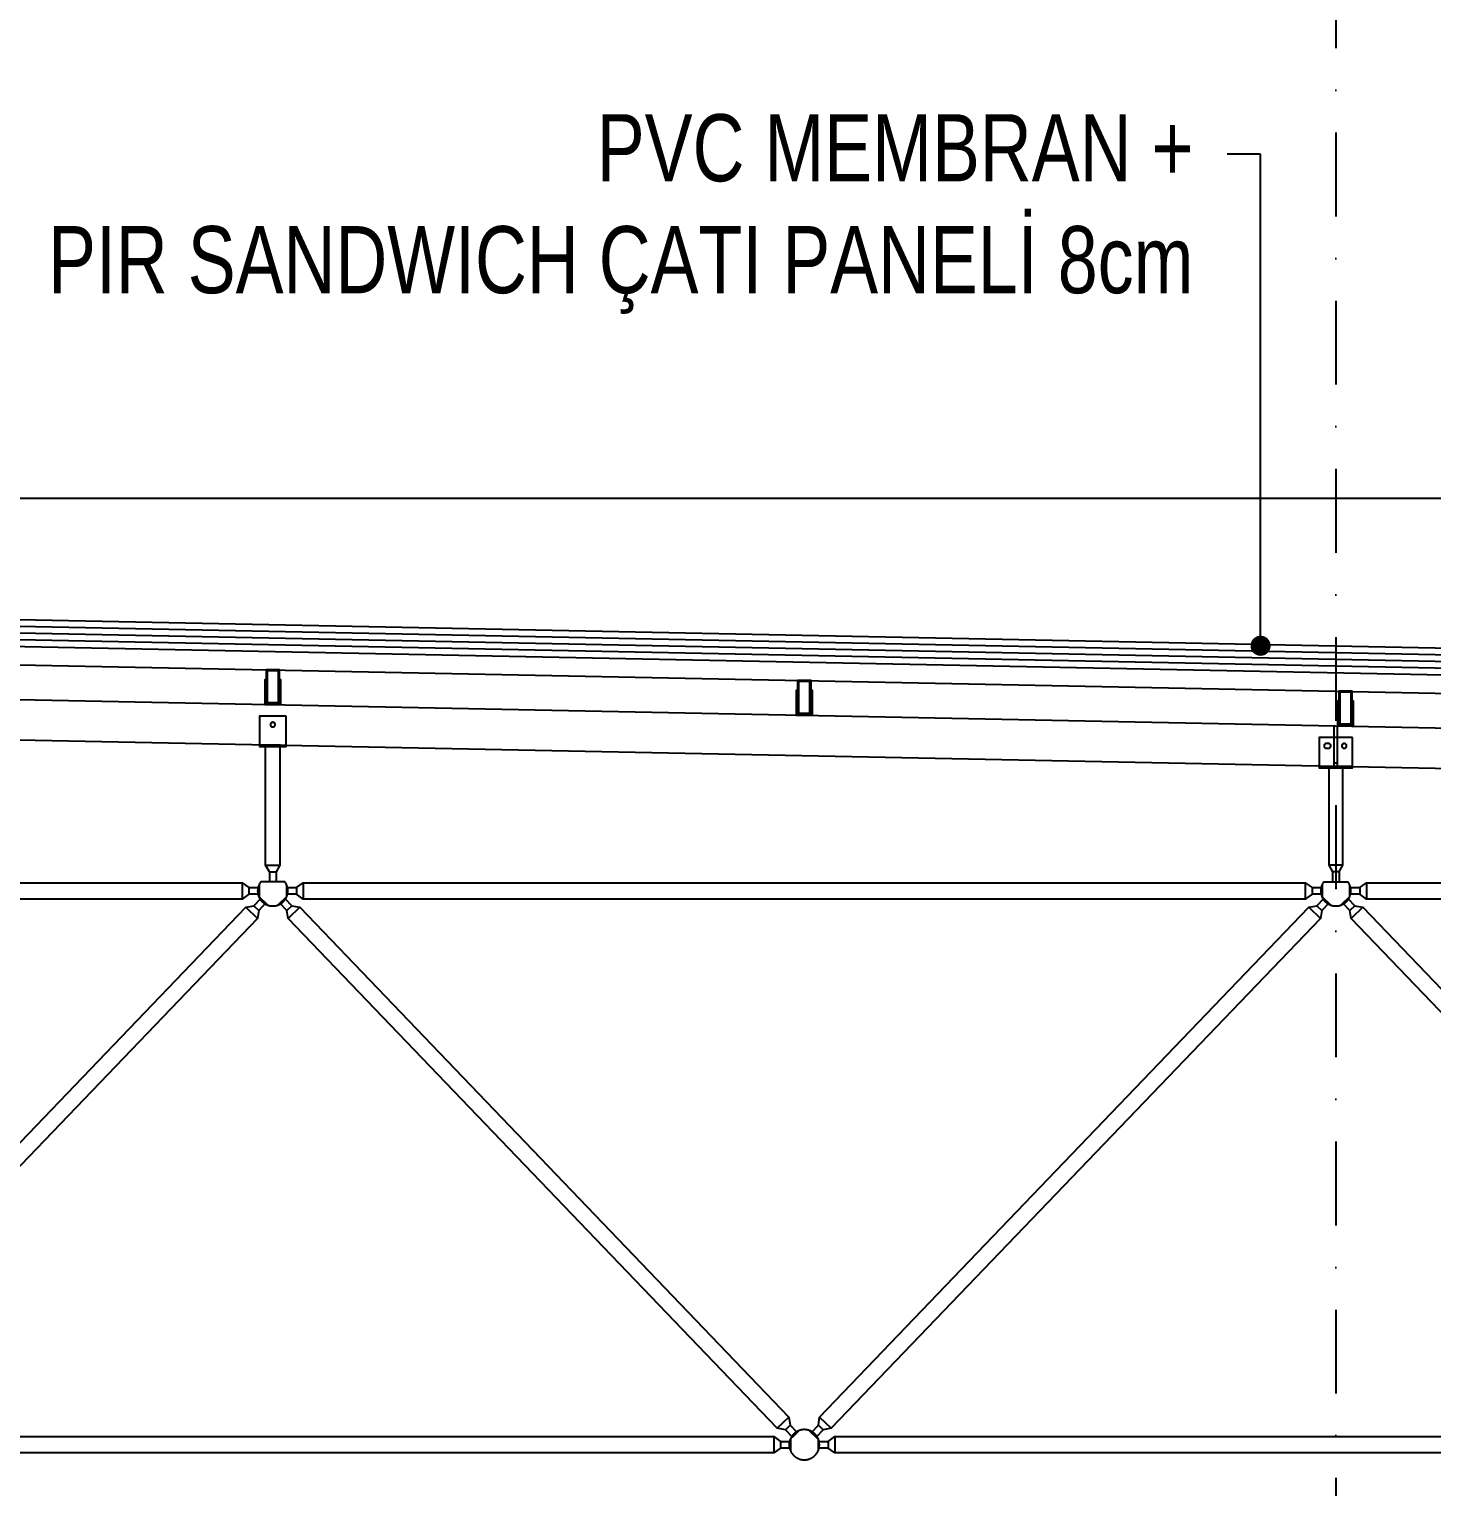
# Model space of a CAD drawing. Header units: centimetres. Extents: x 26569 to 160723, y -3143 to 14565.
# Drawn here: x 96487.8 to 96905.7, y -996.1 to -561.8 of the extents above; entities that cross this region are included whole.
import ezdxf
from ezdxf import colors
from ezdxf.entities.mleader import LeaderData, LeaderLine
from ezdxf.math import Vec2, Vec3

# ---------------------------------------------------------------- set-up
doc = ezdxf.new("R2010")
doc.units = ezdxf.units.CM
doc.header["$LTSCALE"] = 100
doc.linetypes.add('DASHDOT2', pattern=[0.5, 0.25, -0.125, 0, -0.125])
doc.linetypes.add('HIDDEN', pattern=[9.525, 6.35, -3.175])
for name, color, linetype in [('A-ANNO-DIMS', 187, 'Continuous'), ('A-ANNO-GRID', 155, 'DASHDOT2'), ('A-ELEV-01', 255, 'Continuous'), ('A-ELEV-02', 253, 'Continuous'), ('A-WALL-INSL', 249, 'Continuous'), ('A-WALL-SNWPNL', 200, 'Continuous'), ('S-STEL', 3, 'Continuous')]:
    doc.layers.add(name, color=color, linetype=linetype)
doc.styles.add('Fields_100', font='act_simplex.shx', dxfattribs={"width": 0.8, "height": 20})
doc.linetypes.add('BATTING', pattern='A,0.00254,-2.54,[134,ltypeshp.shx,S=2.54,R=0,X=-2.54,Y=0],-5.08,[134,ltypeshp.shx,S=2.54,R=180,X=2.54,Y=0],-2.54', length=10.16254)

# ---------------------------------------------------------------- blocks, each defined once
blk = doc.blocks.new('_Dot')
at = {"color": 0, "linetype": 'ByBlock', "lineweight": -2}
blk.add_line((-0.5, 0), (-1, 0), dxfattribs=at)
at = {"color": 0, "linetype": 'ByBlock', "const_width": 0.5}
blk.add_lwpolyline([(-0.25, 0, 1), (0.25, 0, 1)], format="xyb", close=True, dxfattribs=at)

msp = doc.modelspace()

# ---------------------------------------------------------------- linework, layer by layer
at = {"layer": 'A-ANNO-GRID'}
msp.add_line((96877.1, -91.6), (96877.1, -1660.07), dxfattribs=at)
at = {"layer": 'A-ELEV-01'}
for points in [[(95452.08, -730.52), (98227.08, -786.02)], [(95610.91, -744), (98147.75, -794.74)], [(95610.91, -756), (98147.75, -806.74)], [(96876.58, -772.83), (96876.58, -769.33)], [(96877.58, -772.83), (96877.58, -769.33)]]:
    msp.add_lwpolyline(points, dxfattribs=at)
at = {"layer": 'A-ELEV-01', "linetype": 'HIDDEN', "ltscale": 0.05}
for points in [[(96876.58, -781.31), (96876.58, -772.83)], [(96877.58, -781.34), (96877.58, -772.83)]]:
    msp.add_lwpolyline(points, dxfattribs=at)
at = {"layer": 'A-ELEV-02'}
msp.add_line((92542.48, -701.52), (98361.68, -701.52), dxfattribs=at)
for points in [[(96562.51, -762.69), (96558.31, -762.69), (96558.31, -755.69), (96558.01, -755.69), (96558.01, -762.99), (96562.81, -762.99), (96562.81, -755.69), (96562.51, -755.69)], [(96720.84, -765.85), (96716.64, -765.85), (96716.64, -758.85), (96716.34, -758.85), (96716.34, -766.15), (96721.14, -766.15), (96721.14, -758.85), (96720.84, -758.85)], [(96882.08, -769.03), (96877.88, -769.03), (96877.88, -762.03), (96877.58, -762.03), (96877.58, -769.33), (96882.38, -769.33), (96882.38, -762.03), (96882.08, -762.03)], [(96564.41, -766.49), (96556.41, -766.49), (96556.41, -775.49), (96564.41, -775.49)], [(96561.11, -768.99), (96561.11, -768.98), (96561.11, -768.96), (96561.11, -768.95), (96561.11, -768.93), (96561.1, -768.91), (96561.1, -768.9), (96561.1, -768.88), (96561.1, -768.87), (96561.09, -768.85), (96561.09, -768.83), (96561.09, -768.82), (96561.08, -768.8), (96561.08, -768.78), (96561.07, -768.77), (96561.07, -768.75), (96561.06, -768.74), (96561.05, -768.72), (96561.05, -768.7), (96561.04, -768.69), (96561.03, -768.67), (96561.02, -768.66), (96561.01, -768.64), (96561, -768.62), (96560.99, -768.61), (96560.98, -768.59), (96560.97, -768.58), (96560.96, -768.57), (96560.95, -768.55), (96560.94, -768.54), (96560.93, -768.52), (96560.92, -768.51), (96560.9, -768.5), (96560.89, -768.49), (96560.88, -768.47), (96560.86, -768.46), (96560.85, -768.45), (96560.84, -768.44), (96560.82, -768.43), (96560.81, -768.42), (96560.79, -768.41), (96560.78, -768.4), (96560.76, -768.39), (96560.75, -768.38), (96560.73, -768.37), (96560.71, -768.36), (96560.7, -768.36), (96560.68, -768.35), (96560.67, -768.34), (96560.65, -768.34), (96560.63, -768.33), (96560.62, -768.32), (96560.6, -768.32), (96560.59, -768.32), (96560.57, -768.31), (96560.55, -768.31), (96560.54, -768.3), (96560.52, -768.3), (96560.5, -768.3), (96560.49, -768.3), (96560.47, -768.3), (96560.46, -768.29), (96560.44, -768.29), (96560.42, -768.29), (96560.41, -768.29), (96560.39, -768.29), (96560.38, -768.29), (96560.36, -768.29), (96560.35, -768.3), (96560.33, -768.3), (96560.31, -768.3), (96560.3, -768.3), (96560.28, -768.3), (96560.27, -768.31), (96560.25, -768.31), (96560.23, -768.32), (96560.22, -768.32), (96560.2, -768.32), (96560.18, -768.33), (96560.17, -768.34), (96560.15, -768.34), (96560.14, -768.35), (96560.12, -768.36), (96560.1, -768.36), (96560.09, -768.37), (96560.07, -768.38), (96560.06, -768.39), (96560.04, -768.4), (96560.03, -768.41), (96560.01, -768.42), (96560, -768.43), (96559.98, -768.44), (96559.97, -768.45), (96559.95, -768.46), (96559.94, -768.47), (96559.93, -768.49), (96559.91, -768.5), (96559.9, -768.51), (96559.89, -768.52), (96559.88, -768.54), (96559.87, -768.55), (96559.85, -768.57), (96559.84, -768.58), (96559.83, -768.59), (96559.82, -768.61), (96559.81, -768.62), (96559.8, -768.64), (96559.8, -768.66), (96559.79, -768.67), (96559.78, -768.69), (96559.77, -768.7), (96559.76, -768.72), (96559.76, -768.74), (96559.75, -768.75), (96559.75, -768.77), (96559.74, -768.78), (96559.74, -768.8), (96559.73, -768.82), (96559.73, -768.83), (96559.72, -768.85), (96559.72, -768.87), (96559.72, -768.88), (96559.72, -768.9), (96559.71, -768.91), (96559.71, -768.93), (96559.71, -768.95), (96559.71, -768.96), (96559.71, -768.98), (96559.71, -768.99), (96559.71, -769.01), (96559.71, -769.02), (96559.71, -769.04), (96559.71, -769.06), (96559.71, -769.07), (96559.72, -769.09), (96559.72, -769.1), (96559.72, -769.12), (96559.72, -769.14), (96559.73, -769.15), (96559.73, -769.17), (96559.74, -769.19), (96559.74, -769.2), (96559.75, -769.22), (96559.75, -769.23), (96559.76, -769.25), (96559.76, -769.27), (96559.77, -769.28), (96559.78, -769.3), (96559.79, -769.31), (96559.8, -769.33), (96559.8, -769.35), (96559.81, -769.36), (96559.82, -769.38), (96559.83, -769.39), (96559.84, -769.41), (96559.85, -769.42), (96559.87, -769.43), (96559.88, -769.45), (96559.89, -769.46), (96559.9, -769.47), (96559.91, -769.49), (96559.93, -769.5), (96559.94, -769.51), (96559.95, -769.52), (96559.97, -769.54), (96559.98, -769.55), (96560, -769.56), (96560.01, -769.57), (96560.03, -769.58), (96560.04, -769.59), (96560.06, -769.6), (96560.07, -769.61), (96560.09, -769.61), (96560.1, -769.62), (96560.12, -769.63), (96560.14, -769.64), (96560.15, -769.64), (96560.17, -769.65), (96560.18, -769.66), (96560.2, -769.66), (96560.22, -769.67), (96560.23, -769.67), (96560.25, -769.67), (96560.27, -769.68), (96560.28, -769.68), (96560.3, -769.68), (96560.31, -769.69), (96560.33, -769.69), (96560.35, -769.69), (96560.36, -769.69), (96560.38, -769.69), (96560.39, -769.69), (96560.41, -769.69), (96560.42, -769.69), (96560.44, -769.69), (96560.46, -769.69), (96560.47, -769.69), (96560.49, -769.69), (96560.5, -769.69), (96560.52, -769.68), (96560.54, -769.68), (96560.55, -769.68), (96560.57, -769.67), (96560.59, -769.67), (96560.6, -769.67), (96560.62, -769.66), (96560.63, -769.66), (96560.65, -769.65), (96560.67, -769.64), (96560.68, -769.64), (96560.7, -769.63), (96560.71, -769.62), (96560.73, -769.61), (96560.75, -769.61), (96560.76, -769.6), (96560.78, -769.59), (96560.79, -769.58), (96560.81, -769.57), (96560.82, -769.56), (96560.84, -769.55), (96560.85, -769.54), (96560.86, -769.52), (96560.88, -769.51), (96560.89, -769.5), (96560.9, -769.49), (96560.92, -769.47), (96560.93, -769.46), (96560.94, -769.45), (96560.95, -769.43), (96560.96, -769.42), (96560.97, -769.41), (96560.98, -769.39), (96560.99, -769.38), (96561, -769.36), (96561.01, -769.35), (96561.02, -769.33), (96561.03, -769.31), (96561.04, -769.3), (96561.05, -769.28), (96561.05, -769.27), (96561.06, -769.25), (96561.07, -769.23), (96561.07, -769.22), (96561.08, -769.2), (96561.08, -769.19), (96561.09, -769.17), (96561.09, -769.15), (96561.09, -769.14), (96561.1, -769.12), (96561.1, -769.1), (96561.1, -769.09), (96561.1, -769.07), (96561.11, -769.06), (96561.11, -769.04), (96561.11, -769.02), (96561.11, -769.01)], [(96882.08, -772.83), (96872.08, -772.83), (96872.08, -781.83), (96882.08, -781.83)], [(96880.28, -775.33), (96880.28, -775.31), (96880.27, -775.29), (96880.27, -775.28), (96880.27, -775.26), (96880.27, -775.25), (96880.27, -775.23), (96880.27, -775.21), (96880.26, -775.2), (96880.26, -775.18), (96880.26, -775.17), (96880.25, -775.15), (96880.25, -775.13), (96880.24, -775.12), (96880.24, -775.1), (96880.23, -775.08), (96880.23, -775.07), (96880.22, -775.05), (96880.21, -775.04), (96880.21, -775.02), (96880.2, -775), (96880.19, -774.99), (96880.18, -774.97), (96880.17, -774.96), (96880.16, -774.94), (96880.15, -774.93), (96880.14, -774.91), (96880.13, -774.9), (96880.12, -774.88), (96880.11, -774.87), (96880.1, -774.86), (96880.08, -774.84), (96880.07, -774.83), (96880.06, -774.82), (96880.04, -774.81), (96880.03, -774.79), (96880.02, -774.78), (96880, -774.77), (96879.99, -774.76), (96879.97, -774.75), (96879.96, -774.74), (96879.94, -774.73), (96879.93, -774.72), (96879.91, -774.71), (96879.9, -774.7), (96879.88, -774.7), (96879.87, -774.69), (96879.85, -774.68), (96879.83, -774.68), (96879.82, -774.67), (96879.8, -774.66), (96879.78, -774.66), (96879.77, -774.65), (96879.75, -774.65), (96879.74, -774.64), (96879.72, -774.64), (96879.7, -774.64), (96879.69, -774.63), (96879.67, -774.63), (96879.65, -774.63), (96879.64, -774.63), (96879.62, -774.63), (96879.61, -774.63), (96879.59, -774.63), (96879.58, -774.63), (96879.56, -774.63), (96879.54, -774.63), (96879.53, -774.63), (96879.51, -774.63), (96879.5, -774.63), (96879.48, -774.63), (96879.46, -774.63), (96879.45, -774.64), (96879.43, -774.64), (96879.42, -774.64), (96879.4, -774.65), (96879.38, -774.65), (96879.37, -774.66), (96879.35, -774.66), (96879.33, -774.67), (96879.32, -774.68), (96879.3, -774.68), (96879.29, -774.69), (96879.27, -774.7), (96879.25, -774.7), (96879.24, -774.71), (96879.22, -774.72), (96879.21, -774.73), (96879.19, -774.74), (96879.18, -774.75), (96879.16, -774.76), (96879.15, -774.77), (96879.13, -774.78), (96879.12, -774.79), (96879.11, -774.81), (96879.09, -774.82), (96879.08, -774.83), (96879.07, -774.84), (96879.06, -774.86), (96879.04, -774.87), (96879.03, -774.88), (96879.02, -774.9), (96879.01, -774.91), (96879, -774.93), (96878.99, -774.94), (96878.98, -774.96), (96878.97, -774.97), (96878.96, -774.99), (96878.95, -775), (96878.95, -775.02), (96878.94, -775.04), (96878.93, -775.05), (96878.92, -775.07), (96878.92, -775.08), (96878.91, -775.1), (96878.91, -775.12), (96878.9, -775.13), (96878.9, -775.15), (96878.89, -775.17), (96878.89, -775.18), (96878.89, -775.2), (96878.88, -775.21), (96878.88, -775.23), (96878.88, -775.25), (96878.88, -775.26), (96878.88, -775.28), (96878.88, -775.29), (96878.88, -775.31), (96878.88, -775.33), (96878.88, -775.34), (96878.88, -775.36), (96878.88, -775.37), (96878.88, -775.39), (96878.88, -775.41), (96878.88, -775.42), (96878.88, -775.44), (96878.89, -775.45), (96878.89, -775.47), (96878.89, -775.49), (96878.9, -775.5), (96878.9, -775.52), (96878.91, -775.54), (96878.91, -775.55), (96878.92, -775.57), (96878.92, -775.58), (96878.93, -775.6), (96878.94, -775.62), (96878.95, -775.63), (96878.95, -775.65), (96878.96, -775.66), (96878.97, -775.68), (96878.98, -775.69), (96878.99, -775.71), (96879, -775.72), (96879.01, -775.74), (96879.02, -775.75), (96879.03, -775.77), (96879.04, -775.78), (96879.06, -775.79), (96879.07, -775.81), (96879.08, -775.82), (96879.09, -775.83), (96879.11, -775.85), (96879.12, -775.86), (96879.13, -775.87), (96879.15, -775.88), (96879.16, -775.89), (96879.18, -775.9), (96879.19, -775.91), (96879.21, -775.92), (96879.22, -775.93), (96879.24, -775.94), (96879.25, -775.95), (96879.27, -775.96), (96879.29, -775.96), (96879.3, -775.97), (96879.32, -775.98), (96879.33, -775.98), (96879.35, -775.99), (96879.37, -775.99), (96879.38, -776), (96879.4, -776), (96879.42, -776.01), (96879.43, -776.01), (96879.45, -776.01), (96879.46, -776.02), (96879.48, -776.02), (96879.5, -776.02), (96879.51, -776.02), (96879.53, -776.02), (96879.54, -776.03), (96879.56, -776.03), (96879.58, -776.03), (96879.59, -776.03), (96879.61, -776.03), (96879.62, -776.02), (96879.64, -776.02), (96879.65, -776.02), (96879.67, -776.02), (96879.69, -776.02), (96879.7, -776.01), (96879.72, -776.01), (96879.74, -776.01), (96879.75, -776), (96879.77, -776), (96879.78, -775.99), (96879.8, -775.99), (96879.82, -775.98), (96879.83, -775.98), (96879.85, -775.97), (96879.87, -775.96), (96879.88, -775.96), (96879.9, -775.95), (96879.91, -775.94), (96879.93, -775.93), (96879.94, -775.92), (96879.96, -775.91), (96879.97, -775.9), (96879.99, -775.89), (96880, -775.88), (96880.02, -775.87), (96880.03, -775.86), (96880.04, -775.85), (96880.06, -775.83), (96880.07, -775.82), (96880.08, -775.81), (96880.1, -775.79), (96880.11, -775.78), (96880.12, -775.77), (96880.13, -775.75), (96880.14, -775.74), (96880.15, -775.72), (96880.16, -775.71), (96880.17, -775.69), (96880.18, -775.68), (96880.19, -775.66), (96880.2, -775.65), (96880.21, -775.63), (96880.21, -775.62), (96880.22, -775.6), (96880.23, -775.58), (96880.23, -775.57), (96880.24, -775.55), (96880.24, -775.54), (96880.25, -775.52), (96880.25, -775.5), (96880.26, -775.49), (96880.26, -775.47), (96880.26, -775.45), (96880.27, -775.44), (96880.27, -775.42), (96880.27, -775.41), (96880.27, -775.39), (96880.27, -775.37), (96880.27, -775.36), (96880.28, -775.34)], [(96563.97, -820.79), (96566.05, -822.95), (96568.45, -823.42), (96714.18, -975.28), (96714.55, -977.71), (96716.63, -979.87), (96715.18, -981.26), (96713.1, -979.09), (96710.7, -978.63), (96564.97, -826.76), (96564.6, -824.34), (96562.53, -822.17)], [(96720.86, -979.87), (96722.94, -977.71), (96723.3, -975.28), (96869.03, -823.42), (96871.44, -822.95), (96873.52, -820.79), (96874.96, -822.17), (96872.88, -824.34), (96872.52, -826.76), (96726.79, -978.63), (96724.38, -979.09), (96722.3, -981.26)], [(96880.64, -820.79), (96882.71, -822.95), (96885.12, -823.42), (97030.85, -975.28), (97031.21, -977.71), (97033.29, -979.87), (97031.85, -981.26), (97029.77, -979.09), (97027.37, -978.63), (96881.63, -826.76), (96881.27, -824.34), (96879.19, -822.17)], [(96723.24, -983.52), (96723.24, -983.42), (96723.24, -983.32), (96723.23, -983.22), (96723.22, -983.12), (96723.21, -983.01), (96723.2, -982.91), (96723.19, -982.81), (96723.17, -982.7), (96723.15, -982.6), (96723.12, -982.49), (96723.1, -982.39), (96723.07, -982.28), (96723.04, -982.18), (96723, -982.07), (96722.97, -981.97), (96722.93, -981.87), (96722.88, -981.76), (96722.84, -981.66), (96722.79, -981.56), (96722.74, -981.45), (96722.69, -981.35), (96722.63, -981.25), (96722.57, -981.16), (96722.51, -981.06), (96722.44, -980.96), (96722.38, -980.87), (96722.31, -980.78), (96722.24, -980.69), (96722.16, -980.6), (96722.08, -980.51), (96722.01, -980.42), (96721.92, -980.34), (96721.84, -980.26), (96721.76, -980.18), (96721.67, -980.1), (96721.58, -980.03), (96721.49, -979.96), (96721.39, -979.89), (96721.3, -979.82), (96721.2, -979.75), (96721.11, -979.69), (96721.01, -979.63), (96720.91, -979.58), (96720.81, -979.52), (96720.71, -979.47), (96720.61, -979.43), (96720.5, -979.38), (96720.4, -979.34), (96720.29, -979.3), (96720.19, -979.26), (96720.09, -979.23), (96719.98, -979.2), (96719.88, -979.17), (96719.77, -979.14), (96719.67, -979.12), (96719.56, -979.1), (96719.46, -979.08), (96719.35, -979.06), (96719.25, -979.05), (96719.15, -979.04), (96719.04, -979.03), (96718.94, -979.03), (96718.84, -979.02), (96718.74, -979.02), (96718.64, -979.02), (96718.54, -979.03), (96718.44, -979.03), (96718.34, -979.04), (96718.24, -979.05), (96718.13, -979.06), (96718.03, -979.08), (96717.92, -979.1), (96717.82, -979.12), (96717.71, -979.14), (96717.61, -979.17), (96717.5, -979.2), (96717.4, -979.23), (96717.29, -979.26), (96717.19, -979.3), (96717.09, -979.34), (96716.98, -979.38), (96716.88, -979.43), (96716.78, -979.47), (96716.68, -979.52), (96716.57, -979.58), (96716.48, -979.63), (96716.38, -979.69), (96716.28, -979.75), (96716.18, -979.82), (96716.09, -979.89), (96716, -979.96), (96715.91, -980.03), (96715.82, -980.1), (96715.73, -980.18), (96715.64, -980.26), (96715.56, -980.34), (96715.48, -980.42), (96715.4, -980.51), (96715.32, -980.6), (96715.25, -980.69), (96715.18, -980.78), (96715.11, -980.87), (96715.04, -980.96), (96714.98, -981.06), (96714.91, -981.16), (96714.86, -981.25), (96714.8, -981.35), (96714.75, -981.45), (96714.69, -981.56), (96714.65, -981.66), (96714.6, -981.76), (96714.56, -981.87), (96714.52, -981.97), (96714.48, -982.07), (96714.45, -982.18), (96714.42, -982.28), (96714.39, -982.39), (96714.36, -982.49), (96714.34, -982.6), (96714.32, -982.7), (96714.3, -982.81), (96714.28, -982.91), (96714.27, -983.01), (96714.26, -983.12), (96714.25, -983.22), (96714.25, -983.32), (96714.24, -983.42), (96714.24, -983.52), (96714.24, -983.62), (96714.25, -983.72), (96714.25, -983.82), (96714.26, -983.93), (96714.27, -984.03), (96714.28, -984.13), (96714.3, -984.24), (96714.32, -984.34), (96714.34, -984.44), (96714.36, -984.55), (96714.39, -984.65), (96714.42, -984.76), (96714.45, -984.86), (96714.48, -984.97), (96714.52, -985.07), (96714.56, -985.18), (96714.6, -985.28), (96714.65, -985.38), (96714.69, -985.49), (96714.75, -985.59), (96714.8, -985.69), (96714.86, -985.79), (96714.91, -985.89), (96714.98, -985.98), (96715.04, -986.08), (96715.11, -986.17), (96715.18, -986.27), (96715.25, -986.36), (96715.32, -986.45), (96715.4, -986.53), (96715.48, -986.62), (96715.56, -986.7), (96715.64, -986.78), (96715.73, -986.86), (96715.82, -986.94), (96715.91, -987.02), (96716, -987.09), (96716.09, -987.16), (96716.18, -987.22), (96716.28, -987.29), (96716.38, -987.35), (96716.48, -987.41), (96716.57, -987.47), (96716.68, -987.52), (96716.78, -987.57), (96716.88, -987.62), (96716.98, -987.66), (96717.09, -987.71), (96717.19, -987.75), (96717.29, -987.78), (96717.4, -987.82), (96717.5, -987.85), (96717.61, -987.88), (96717.71, -987.9), (96717.82, -987.93), (96717.92, -987.95), (96718.03, -987.96), (96718.13, -987.98), (96718.24, -987.99), (96718.34, -988), (96718.44, -988.01), (96718.54, -988.02), (96718.64, -988.02), (96718.74, -988.02), (96718.84, -988.02), (96718.94, -988.02), (96719.04, -988.01), (96719.15, -988), (96719.25, -987.99), (96719.35, -987.98), (96719.46, -987.96), (96719.56, -987.95), (96719.67, -987.93), (96719.77, -987.9), (96719.88, -987.88), (96719.98, -987.85), (96720.09, -987.82), (96720.19, -987.78), (96720.29, -987.75), (96720.4, -987.71), (96720.5, -987.66), (96720.61, -987.62), (96720.71, -987.57), (96720.81, -987.52), (96720.91, -987.47), (96721.01, -987.41), (96721.11, -987.35), (96721.2, -987.29), (96721.3, -987.22), (96721.39, -987.16), (96721.49, -987.09), (96721.58, -987.02), (96721.67, -986.94), (96721.76, -986.86), (96721.84, -986.78), (96721.92, -986.7), (96722.01, -986.62), (96722.08, -986.53), (96722.16, -986.45), (96722.24, -986.36), (96722.31, -986.27), (96722.38, -986.17), (96722.44, -986.08), (96722.51, -985.98), (96722.57, -985.89), (96722.63, -985.79), (96722.69, -985.69), (96722.74, -985.59), (96722.79, -985.49), (96722.84, -985.38), (96722.88, -985.28), (96722.93, -985.18), (96722.97, -985.07), (96723, -984.97), (96723.04, -984.86), (96723.07, -984.76), (96723.1, -984.65), (96723.12, -984.55), (96723.15, -984.44), (96723.17, -984.34), (96723.19, -984.24), (96723.2, -984.13), (96723.21, -984.03), (96723.22, -983.93), (96723.23, -983.82), (96723.24, -983.72), (96723.24, -983.62)]]:
    msp.add_lwpolyline(points, close=True, dxfattribs=at)
for points in [[(96558.01, -756.99), (96558.31, -756.99)], [(96558.01, -758.39), (96558.31, -758.39)], [(96562.51, -756.99), (96562.81, -756.99)], [(96562.51, -758.39), (96562.81, -758.39)], [(96716.34, -760.15), (96716.64, -760.15)], [(96716.34, -761.55), (96716.64, -761.55)], [(96720.84, -760.15), (96721.14, -760.15)], [(96720.84, -761.55), (96721.14, -761.55)], [(96877.58, -763.33), (96877.88, -763.33)], [(96882.08, -763.33), (96882.38, -763.33)], [(96877.58, -764.73), (96877.88, -764.73)], [(96882.08, -764.73), (96882.38, -764.73)], [(96558.29, -810.82), (96558.29, -775.49)], [(96562.53, -775.49), (96562.53, -810.82)], [(96874.28, -774.63), (96874.26, -774.63), (96874.24, -774.63), (96874.23, -774.63), (96874.21, -774.63), (96874.2, -774.63), (96874.18, -774.63), (96874.16, -774.63), (96874.15, -774.64), (96874.13, -774.64), (96874.12, -774.64), (96874.1, -774.65), (96874.08, -774.65), (96874.07, -774.66), (96874.05, -774.66), (96874.03, -774.67), (96874.02, -774.68), (96874, -774.68), (96873.99, -774.69), (96873.97, -774.7), (96873.95, -774.7), (96873.94, -774.71), (96873.92, -774.72), (96873.91, -774.73), (96873.89, -774.74), (96873.88, -774.75), (96873.86, -774.76), (96873.85, -774.77), (96873.83, -774.78), (96873.82, -774.79), (96873.81, -774.81), (96873.79, -774.82), (96873.78, -774.83), (96873.77, -774.84), (96873.76, -774.86), (96873.74, -774.87), (96873.73, -774.88), (96873.72, -774.9), (96873.71, -774.91), (96873.7, -774.93), (96873.69, -774.94), (96873.68, -774.96), (96873.67, -774.97), (96873.66, -774.99), (96873.65, -775), (96873.65, -775.02), (96873.64, -775.04), (96873.63, -775.05), (96873.62, -775.07), (96873.62, -775.08), (96873.61, -775.1), (96873.61, -775.12), (96873.6, -775.13), (96873.6, -775.15), (96873.59, -775.17), (96873.59, -775.18), (96873.59, -775.2), (96873.58, -775.21), (96873.58, -775.23), (96873.58, -775.25), (96873.58, -775.26), (96873.58, -775.28), (96873.58, -775.29), (96873.58, -775.31), (96873.58, -775.33), (96873.58, -775.34), (96873.58, -775.36), (96873.58, -775.37), (96873.58, -775.39), (96873.58, -775.41), (96873.58, -775.42), (96873.58, -775.44), (96873.59, -775.45), (96873.59, -775.47), (96873.59, -775.49), (96873.6, -775.5), (96873.6, -775.52), (96873.61, -775.54), (96873.61, -775.55), (96873.62, -775.57), (96873.62, -775.58), (96873.63, -775.6), (96873.64, -775.62), (96873.65, -775.63), (96873.65, -775.65), (96873.66, -775.66), (96873.67, -775.68), (96873.68, -775.69), (96873.69, -775.71), (96873.7, -775.72), (96873.71, -775.74), (96873.72, -775.75), (96873.73, -775.77), (96873.74, -775.78), (96873.76, -775.79), (96873.77, -775.81), (96873.78, -775.82), (96873.79, -775.83), (96873.81, -775.85), (96873.82, -775.86), (96873.83, -775.87), (96873.85, -775.88), (96873.86, -775.89), (96873.88, -775.9), (96873.89, -775.91), (96873.91, -775.92), (96873.92, -775.93), (96873.94, -775.94), (96873.95, -775.95), (96873.97, -775.96), (96873.99, -775.96), (96874, -775.97), (96874.02, -775.98), (96874.03, -775.98), (96874.05, -775.99), (96874.07, -775.99), (96874.08, -776), (96874.1, -776), (96874.12, -776.01), (96874.13, -776.01), (96874.15, -776.01), (96874.16, -776.02), (96874.18, -776.02), (96874.2, -776.02), (96874.21, -776.02), (96874.23, -776.02), (96874.24, -776.03), (96874.26, -776.03), (96874.28, -776.03)], [(96874.88, -774.63), (96874.28, -774.63)], [(96874.28, -776.03), (96874.88, -776.03)], [(96874.88, -776.03), (96874.89, -776.03), (96874.91, -776.03), (96874.92, -776.02), (96874.94, -776.02), (96874.95, -776.02), (96874.97, -776.02), (96874.99, -776.02), (96875, -776.01), (96875.02, -776.01), (96875.04, -776.01), (96875.05, -776), (96875.07, -776), (96875.08, -775.99), (96875.1, -775.99), (96875.12, -775.98), (96875.13, -775.98), (96875.15, -775.97), (96875.17, -775.96), (96875.18, -775.96), (96875.2, -775.95), (96875.21, -775.94), (96875.23, -775.93), (96875.24, -775.92), (96875.26, -775.91), (96875.27, -775.9), (96875.29, -775.89), (96875.3, -775.88), (96875.32, -775.87), (96875.33, -775.86), (96875.34, -775.85), (96875.36, -775.83), (96875.37, -775.82), (96875.38, -775.81), (96875.4, -775.79), (96875.41, -775.78), (96875.42, -775.77), (96875.43, -775.75), (96875.44, -775.74), (96875.45, -775.72), (96875.46, -775.71), (96875.47, -775.69), (96875.48, -775.68), (96875.49, -775.66), (96875.5, -775.65), (96875.51, -775.63), (96875.51, -775.62), (96875.52, -775.6), (96875.53, -775.58), (96875.53, -775.57), (96875.54, -775.55), (96875.54, -775.54), (96875.55, -775.52), (96875.55, -775.5), (96875.56, -775.49), (96875.56, -775.47), (96875.56, -775.45), (96875.57, -775.44), (96875.57, -775.42), (96875.57, -775.41), (96875.57, -775.39), (96875.57, -775.37), (96875.57, -775.36), (96875.58, -775.34), (96875.58, -775.33), (96875.58, -775.31), (96875.57, -775.29), (96875.57, -775.28), (96875.57, -775.26), (96875.57, -775.25), (96875.57, -775.23), (96875.57, -775.21), (96875.56, -775.2), (96875.56, -775.18), (96875.56, -775.17), (96875.55, -775.15), (96875.55, -775.13), (96875.54, -775.12), (96875.54, -775.1), (96875.53, -775.08), (96875.53, -775.07), (96875.52, -775.05), (96875.51, -775.04), (96875.51, -775.02), (96875.5, -775), (96875.49, -774.99), (96875.48, -774.97), (96875.47, -774.96), (96875.46, -774.94), (96875.45, -774.93), (96875.44, -774.91), (96875.43, -774.9), (96875.42, -774.88), (96875.41, -774.87), (96875.4, -774.86), (96875.38, -774.84), (96875.37, -774.83), (96875.36, -774.82), (96875.34, -774.81), (96875.33, -774.79), (96875.32, -774.78), (96875.3, -774.77), (96875.29, -774.76), (96875.27, -774.75), (96875.26, -774.74), (96875.24, -774.73), (96875.23, -774.72), (96875.21, -774.71), (96875.2, -774.7), (96875.18, -774.7), (96875.17, -774.69), (96875.15, -774.68), (96875.13, -774.68), (96875.12, -774.67), (96875.1, -774.66), (96875.08, -774.66), (96875.07, -774.65), (96875.05, -774.65), (96875.04, -774.64), (96875.02, -774.64), (96875, -774.64), (96874.99, -774.63), (96874.97, -774.63), (96874.95, -774.63), (96874.94, -774.63), (96874.92, -774.63), (96874.91, -774.63), (96874.89, -774.63), (96874.88, -774.63)], [(96874.96, -781.83), (96874.96, -810.82)], [(96879.2, -810.82), (96879.2, -781.83)], [(96559.41, -812.82), (96558.29, -810.82)], [(96558.29, -810.82), (96562.53, -810.82)], [(96562.53, -810.82), (96561.41, -812.82)], [(96874.96, -810.82), (96876.08, -812.82)], [(96879.2, -810.82), (96874.96, -810.82)], [(96878.08, -812.82), (96879.2, -810.82)], [(96247.84, -817.52), (96250.84, -817.52), (96252.84, -816.11), (96551.31, -816.11), (96553.31, -817.52), (96556.31, -817.52)], [(96551.31, -816.11), (96551.31, -820.94)], [(96556.81, -815.82), (96556.72, -815.94), (96556.64, -816.07), (96556.56, -816.19), (96556.48, -816.33), (96556.41, -816.46), (96556.34, -816.6), (96556.28, -816.74), (96556.22, -816.89), (96556.16, -817.03), (96556.14, -817.11), (96556.11, -817.18), (96556.09, -817.26), (96556.07, -817.33), (96556.05, -817.41), (96556.03, -817.49), (96556.01, -817.57), (96556, -817.64), (96555.98, -817.72), (96555.97, -817.8), (96555.96, -817.88), (96555.94, -817.96), (96555.94, -818.04), (96555.93, -818.12), (96555.92, -818.2), (96555.92, -818.28), (96555.91, -818.36), (96555.91, -818.44), (96555.91, -818.52), (96555.91, -818.6), (96555.91, -818.68), (96555.92, -818.75), (96555.92, -818.83), (96555.93, -818.91), (96555.93, -818.99), (96555.94, -819.07), (96555.95, -819.15), (96555.96, -819.23), (96555.99, -819.38), (96556.02, -819.53), (96556.06, -819.68), (96556.1, -819.83), (96556.15, -819.98), (96556.2, -820.12), (96556.26, -820.26), (96556.32, -820.4), (96556.38, -820.53), (96556.45, -820.67), (96556.53, -820.8), (96556.6, -820.93), (96556.69, -821.05), (96556.78, -821.18), (96556.87, -821.3), (96556.97, -821.42), (96557.07, -821.54), (96557.18, -821.65), (96557.23, -821.71), (96557.29, -821.77), (96557.35, -821.82), (96557.41, -821.87), (96557.47, -821.93), (96557.53, -821.98), (96557.59, -822.03), (96557.65, -822.08), (96557.71, -822.12), (96557.78, -822.17), (96557.84, -822.22), (96557.91, -822.26), (96557.98, -822.31), (96558.04, -822.35), (96558.11, -822.39), (96558.18, -822.43), (96558.25, -822.47), (96558.32, -822.51), (96558.39, -822.54), (96558.46, -822.58), (96558.54, -822.61), (96558.61, -822.65), (96558.68, -822.68), (96558.75, -822.71), (96558.83, -822.73), (96558.9, -822.76), (96558.98, -822.79), (96559.05, -822.81), (96559.2, -822.86), (96559.35, -822.9), (96559.51, -822.93), (96559.66, -822.96), (96559.81, -822.98), (96559.96, -823), (96560.11, -823.01), (96560.26, -823.02), (96560.41, -823.02), (96560.56, -823.02), (96560.71, -823.01), (96560.86, -823), (96561.01, -822.98), (96561.16, -822.96), (96561.31, -822.93), (96561.46, -822.9), (96561.62, -822.86), (96561.77, -822.81), (96561.84, -822.79), (96561.92, -822.76), (96561.99, -822.73), (96562.06, -822.71), (96562.14, -822.68), (96562.21, -822.65), (96562.28, -822.61), (96562.35, -822.58), (96562.43, -822.54), (96562.5, -822.51), (96562.57, -822.47), (96562.64, -822.43), (96562.71, -822.39), (96562.77, -822.35), (96562.84, -822.31), (96562.91, -822.26), (96562.98, -822.22), (96563.04, -822.17), (96563.1, -822.12), (96563.17, -822.08), (96563.23, -822.03), (96563.29, -821.98), (96563.35, -821.93), (96563.41, -821.87), (96563.47, -821.82), (96563.53, -821.77), (96563.58, -821.71), (96563.64, -821.65), (96563.75, -821.54), (96563.85, -821.42), (96563.95, -821.3), (96564.04, -821.18), (96564.13, -821.05), (96564.21, -820.93), (96564.29, -820.8), (96564.37, -820.67), (96564.43, -820.53), (96564.5, -820.4), (96564.56, -820.26), (96564.61, -820.12), (96564.67, -819.98), (96564.71, -819.83), (96564.76, -819.68), (96564.79, -819.53), (96564.83, -819.38), (96564.85, -819.23), (96564.87, -819.15), (96564.88, -819.07), (96564.88, -818.99), (96564.89, -818.91), (96564.9, -818.83), (96564.9, -818.75), (96564.91, -818.68), (96564.91, -818.6), (96564.91, -818.52), (96564.91, -818.44), (96564.91, -818.36), (96564.9, -818.28), (96564.9, -818.2), (96564.89, -818.12), (96564.88, -818.04), (96564.87, -817.96), (96564.86, -817.88), (96564.85, -817.8), (96564.84, -817.72), (96564.82, -817.64), (96564.81, -817.57), (96564.79, -817.49), (96564.77, -817.41), (96564.75, -817.33), (96564.73, -817.26), (96564.71, -817.18), (96564.68, -817.11), (96564.66, -817.03), (96564.6, -816.89), (96564.54, -816.74), (96564.48, -816.6), (96564.41, -816.46), (96564.34, -816.33), (96564.26, -816.19), (96564.18, -816.07), (96564.1, -815.94), (96564.01, -815.82)], [(96564.01, -815.82), (96556.81, -815.82)], [(96559.41, -812.82), (96559.41, -815.82)], [(96559.41, -812.82), (96561.41, -812.82)], [(96561.41, -812.82), (96561.41, -815.82)], [(96564.51, -817.52), (96567.51, -817.52), (96569.51, -816.11), (96867.98, -816.11), (96869.98, -817.52), (96872.98, -817.52)], [(96569.51, -816.11), (96569.51, -820.94)], [(96867.98, -816.11), (96867.98, -820.94)], [(96873.48, -815.82), (96873.39, -815.94), (96873.3, -816.07), (96873.22, -816.19), (96873.15, -816.33), (96873.08, -816.46), (96873.01, -816.6), (96872.94, -816.74), (96872.88, -816.89), (96872.83, -817.03), (96872.8, -817.11), (96872.78, -817.18), (96872.76, -817.26), (96872.74, -817.33), (96872.71, -817.41), (96872.7, -817.49), (96872.68, -817.57), (96872.66, -817.64), (96872.65, -817.72), (96872.63, -817.8), (96872.62, -817.88), (96872.61, -817.96), (96872.6, -818.04), (96872.59, -818.12), (96872.59, -818.2), (96872.58, -818.28), (96872.58, -818.36), (96872.58, -818.44), (96872.58, -818.52), (96872.58, -818.6), (96872.58, -818.68), (96872.58, -818.75), (96872.59, -818.83), (96872.59, -818.91), (96872.6, -818.99), (96872.61, -819.07), (96872.62, -819.15), (96872.63, -819.23), (96872.66, -819.38), (96872.69, -819.53), (96872.73, -819.68), (96872.77, -819.83), (96872.82, -819.98), (96872.87, -820.12), (96872.93, -820.26), (96872.99, -820.4), (96873.05, -820.53), (96873.12, -820.67), (96873.19, -820.8), (96873.27, -820.93), (96873.35, -821.05), (96873.44, -821.18), (96873.54, -821.3), (96873.63, -821.42), (96873.74, -821.54), (96873.84, -821.65), (96873.9, -821.71), (96873.96, -821.77), (96874.01, -821.82), (96874.07, -821.87), (96874.13, -821.93), (96874.19, -821.98), (96874.25, -822.03), (96874.32, -822.08), (96874.38, -822.12), (96874.44, -822.17), (96874.51, -822.22), (96874.58, -822.26), (96874.64, -822.31), (96874.71, -822.35), (96874.78, -822.39), (96874.85, -822.43), (96874.92, -822.47), (96874.99, -822.51), (96875.06, -822.54), (96875.13, -822.58), (96875.2, -822.61), (96875.27, -822.65), (96875.35, -822.68), (96875.42, -822.71), (96875.5, -822.73), (96875.57, -822.76), (96875.64, -822.79), (96875.72, -822.81), (96875.87, -822.86), (96876.02, -822.9), (96876.17, -822.93), (96876.32, -822.96), (96876.48, -822.98), (96876.63, -823), (96876.78, -823.01), (96876.93, -823.02), (96877.08, -823.02), (96877.22, -823.02), (96877.37, -823.01), (96877.52, -823), (96877.68, -822.98), (96877.83, -822.96), (96877.98, -822.93), (96878.13, -822.9), (96878.28, -822.86), (96878.43, -822.81), (96878.51, -822.79), (96878.58, -822.76), (96878.66, -822.73), (96878.73, -822.71), (96878.8, -822.68), (96878.88, -822.65), (96878.95, -822.61), (96879.02, -822.58), (96879.09, -822.54), (96879.16, -822.51), (96879.23, -822.47), (96879.3, -822.43), (96879.37, -822.39), (96879.44, -822.35), (96879.51, -822.31), (96879.58, -822.26), (96879.64, -822.22), (96879.71, -822.17), (96879.77, -822.12), (96879.83, -822.08), (96879.9, -822.03), (96879.96, -821.98), (96880.02, -821.93), (96880.08, -821.87), (96880.14, -821.82), (96880.19, -821.77), (96880.25, -821.71), (96880.31, -821.65), (96880.41, -821.54), (96880.52, -821.42), (96880.61, -821.3), (96880.71, -821.18), (96880.8, -821.05), (96880.88, -820.93), (96880.96, -820.8), (96881.03, -820.67), (96881.1, -820.53), (96881.16, -820.4), (96881.23, -820.26), (96881.28, -820.12), (96881.33, -819.98), (96881.38, -819.83), (96881.42, -819.68), (96881.46, -819.53), (96881.49, -819.38), (96881.52, -819.23), (96881.53, -819.15), (96881.54, -819.07), (96881.55, -818.99), (96881.56, -818.91), (96881.56, -818.83), (96881.57, -818.75), (96881.57, -818.68), (96881.58, -818.6), (96881.58, -818.52), (96881.57, -818.44), (96881.57, -818.36), (96881.57, -818.28), (96881.56, -818.2), (96881.56, -818.12), (96881.55, -818.04), (96881.54, -817.96), (96881.53, -817.88), (96881.52, -817.8), (96881.5, -817.72), (96881.49, -817.64), (96881.47, -817.57), (96881.46, -817.49), (96881.44, -817.41), (96881.42, -817.33), (96881.39, -817.26), (96881.37, -817.18), (96881.35, -817.11), (96881.32, -817.03), (96881.27, -816.89), (96881.21, -816.74), (96881.14, -816.6), (96881.08, -816.46), (96881, -816.33), (96880.93, -816.19), (96880.85, -816.07), (96880.76, -815.94), (96880.68, -815.82)], [(96873.48, -815.82), (96880.68, -815.82)], [(96876.08, -812.82), (96876.08, -815.82)], [(96878.08, -812.82), (96876.08, -812.82)], [(96878.08, -812.82), (96878.08, -815.82)], [(96881.18, -817.52), (96884.18, -817.52), (96886.18, -816.11), (97184.64, -816.11), (97186.64, -817.52), (97189.64, -817.52)], [(96886.18, -816.11), (96886.18, -820.94)], [(96556.31, -819.52), (96553.31, -819.52), (96551.31, -820.94), (96252.84, -820.94), (96250.84, -819.52), (96247.84, -819.52)], [(96553.31, -817.52), (96553.31, -819.52)], [(96556.23, -820.2), (96558.91, -822.76)], [(96556.31, -816.67), (96556.31, -820.38)], [(96564.59, -820.2), (96561.91, -822.76)], [(96564.51, -816.67), (96564.51, -820.38)], [(96872.98, -819.52), (96869.98, -819.52), (96867.98, -820.94), (96569.51, -820.94), (96567.51, -819.52), (96564.51, -819.52)], [(96567.51, -817.52), (96567.51, -819.52)], [(96869.98, -817.52), (96869.98, -819.52)], [(96872.9, -820.2), (96875.58, -822.76)], [(96872.98, -816.67), (96872.98, -820.38)], [(96881.25, -820.2), (96878.58, -822.76)], [(96881.18, -816.67), (96881.18, -820.38)], [(97189.64, -819.52), (97186.64, -819.52), (97184.64, -820.94), (96886.18, -820.94), (96884.18, -819.52), (96881.18, -819.52)], [(96884.18, -817.52), (96884.18, -819.52)], [(96558.29, -822.17), (96556.21, -824.34), (96555.85, -826.76), (96410.12, -978.63), (96407.71, -979.09), (96405.64, -981.26), (96404.19, -979.87), (96406.27, -977.71), (96406.63, -975.28), (96552.37, -823.42), (96554.77, -822.95), (96556.85, -820.79)], [(96552.37, -823.42), (96555.85, -826.76)], [(96554.77, -822.95), (96556.21, -824.34)], [(96566.05, -822.95), (96564.6, -824.34)], [(96568.45, -823.42), (96564.97, -826.76)], [(96869.03, -823.42), (96872.52, -826.76)], [(96871.44, -822.95), (96872.88, -824.34)], [(96882.71, -822.95), (96881.27, -824.34)], [(96885.12, -823.42), (96881.63, -826.76)], [(96714.18, -975.28), (96710.7, -978.63)], [(96723.3, -975.28), (96726.79, -978.63)], [(96406.18, -982.52), (96409.18, -982.52), (96411.18, -981.11), (96709.64, -981.11), (96711.64, -982.52), (96714.64, -982.52)], [(96709.64, -981.11), (96709.64, -985.94)], [(96714.55, -977.71), (96713.1, -979.09)], [(96717.24, -979.28), (96714.57, -981.85)], [(96720.24, -979.28), (96722.92, -981.85)], [(96722.84, -982.52), (96725.84, -982.52), (96727.84, -981.11), (97026.31, -981.11), (97028.31, -982.52), (97031.31, -982.52)], [(96722.94, -977.71), (96724.38, -979.09)], [(96727.84, -981.11), (96727.84, -985.94)], [(96714.64, -984.52), (96711.64, -984.52), (96709.64, -985.94), (96411.18, -985.94), (96409.18, -984.52), (96406.18, -984.52)], [(96711.64, -982.52), (96711.64, -984.52)], [(96714.64, -981.67), (96714.64, -985.38)], [(96722.84, -981.67), (96722.84, -985.38)], [(97031.31, -984.52), (97028.31, -984.52), (97026.31, -985.94), (96727.84, -985.94), (96725.84, -984.52), (96722.84, -984.52)], [(96725.84, -982.52), (96725.84, -984.52)]]:
    msp.add_lwpolyline(points, dxfattribs=at)
at = {"layer": 'A-ELEV-02', "linetype": 'HIDDEN', "ltscale": 0.01}
msp.add_lwpolyline([(96556.41, -774.99), (96564.41, -774.99)], dxfattribs=at)
at = {"layer": 'A-ELEV-02', "linetype": 'HIDDEN', "ltscale": 0.1}
msp.add_lwpolyline([(96872.08, -781.33), (96882.08, -781.33)], dxfattribs=at)
at = {"layer": 'A-WALL-INSL', "linetype": 'BATTING', "ltscale": 0.002}
for points in [[(95452.2, -719.02), (98227.12, -774.52)], [(95452.12, -723.02), (98227.12, -778.52)]]:
    msp.add_lwpolyline(points, dxfattribs=at)
at = {"layer": 'A-WALL-INSL'}
for points in [[(95452.24, -717.02), (98227.08, -772.52)], [(95452.16, -721.02), (98227.08, -776.52)]]:
    msp.add_lwpolyline(points, dxfattribs=at)
at = {"layer": 'A-WALL-SNWPNL', "ltscale": 100}
msp.add_lwpolyline([(95452.08, -725.02), (98227.08, -780.52)], dxfattribs=at)
at = {"layer": 'S-STEL'}
for points in [[(96558.41, -762.69), (96562.41, -762.69), (96562.41, -752.69), (96558.41, -752.69)], [(96558.71, -762.39), (96562.11, -762.39), (96562.11, -752.99), (96558.71, -752.99)], [(96716.74, -765.85), (96720.74, -765.85), (96720.74, -755.85), (96716.74, -755.85)], [(96717.04, -765.55), (96720.44, -765.55), (96720.44, -756.15), (96717.04, -756.15)], [(96877.98, -769.03), (96881.98, -769.03), (96881.98, -759.03), (96877.98, -759.03)], [(96878.28, -768.73), (96881.68, -768.73), (96881.68, -759.33), (96878.28, -759.33)]]:
    msp.add_lwpolyline(points, close=True, dxfattribs=at)

# ---------------------------------------------------------------- leaders
at = {"layer": 'A-ANNO-DIMS'}
ml = msp.add_multileader_mtext('Standard', dxfattribs=at)
ml.set_content('PVC MEMBRAN + \\PPIR SANDWICH ÇATI PANELİ 8cm', color=50, style='Fields_100')
ml.set_leader_properties(color=256)
ml.set_arrow_properties(name='DOT')
ml.build(insert=Vec2(0, 0))
ml.multileader.update_dxf_attribs({"dogleg_length": 10, "arrow_head_size": 6})
ctx = ml.context
ctx.base_point, ctx.char_height, ctx.arrow_head_size, ctx.landing_gap_size, ctx.plane_origin = Vec3(96425.42, -599.04), 20, 6, 10, Vec3(123309.29, -643.77)
ctx.text_align_type = 2
notes = []
notes.append((ctx, [(0, (1, 1, 0), (96854.66, -599.04), (-1, 0), 10, [(0, [(96854.66, -745.5)], 0, [])])]))
ctx.mtext.insert, ctx.mtext.alignment, ctx.mtext.flow_direction = Vec3(96834.66, -587.13), 3, 5
for ctx, leaders in notes:
    for number, flags, end, landing, length, lines in leaders:
        leader = LeaderData()
        leader.index, (leader.has_last_leader_line, leader.has_dogleg_vector, leader.attachment_direction) = number, flags
        leader.last_leader_point, leader.dogleg_vector, leader.dogleg_length = Vec3(end), Vec3(landing), length
        for number, points, colour, breaks in lines:
            line = LeaderLine()
            line.index, line.vertices, line.color, line.breaks = number, Vec3.list(points), colors.encode_raw_color(colour), breaks
            leader.lines.append(line)
        ctx.leaders.append(leader)

doc.saveas('drawing.dxf')
